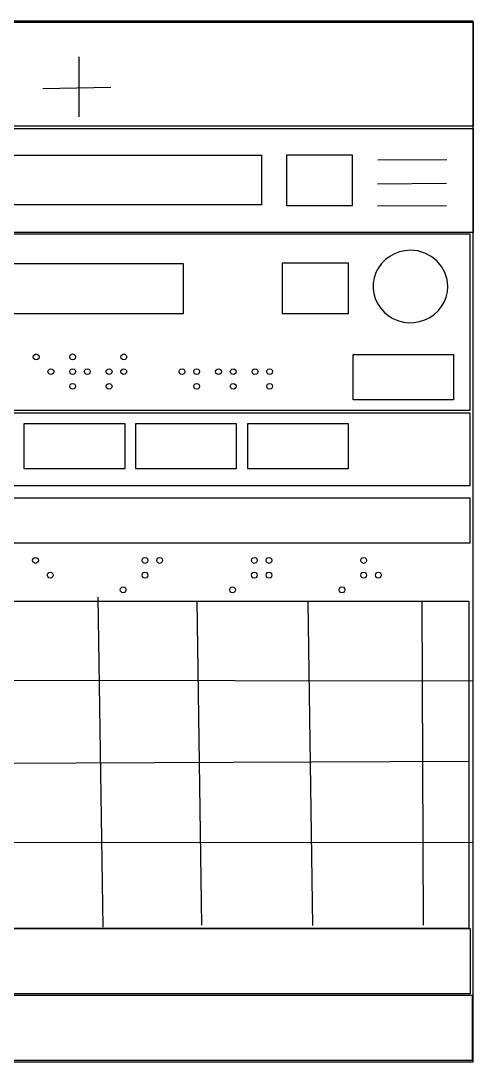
# Model space of a CAD drawing. Extents: x 16 to 241, y 14 to 239.
# Drawn here: x 142.9 to 240.7, y 14.1 to 239.1 of the extents above; entities that cross this region are included whole.
import ezdxf

# ---------------------------------------------------------------- set-up
doc = ezdxf.new("R2010")
doc.units = 0

msp = doc.modelspace()

# ---------------------------------------------------------------- linework, layer by layer
at = {"layer": 'Layer 1'}
for p, q in [((15.622904, 239.051199), (240.622904, 239.051199)), ((15.938021, 238.796502), (240.662131, 238.796502)), ((240.622904, 239.051199), (240.622904, 14.051199)), ((240.662131, 238.796502), (240.662131, 216.316411)), ((155.47815, 218.291739), (155.47815, 231.268656)), ((147.64303, 224.452398), (162.33388, 224.697246)), ((240.662131, 216.316411), (15.938021, 216.316411)), ((16.315874, 215.803894), (240.651204, 215.803894)), ((240.651204, 215.803894), (240.651204, 193.32303)), ((62.133102, 210.011616), (194.909742, 210.011616)), ((194.909742, 210.011616), (194.909742, 199.301016)), ((200.39163, 210.077591), (214.522338, 210.077591)), ((200.39163, 199.063286), (200.39163, 210.077591)), ((214.522338, 210.077591), (214.522338, 199.063286)), ((220.05244, 208.985337), (234.94191, 209.071907)), ((219.99188, 203.855555), (234.88135, 203.942125)), ((194.909742, 199.301016), (62.133102, 199.301016)), ((214.522338, 199.063286), (200.39163, 199.063286)), ((219.98212, 199.053988), (234.87159, 199.140558)), ((240.651204, 193.32303), (16.315874, 193.32303)), ((16.42671, 193.01104), (239.9286, 193.01104)), ((239.9286, 193.01104), (239.9286, 154.858692)), ((224.729559, 189.129808), (223.631707, 188.715917)), ((225.889707, 189.385783), (224.729559, 189.129808)), ((227.09607, 189.473423), (225.889707, 189.385783)), ((228.677937, 189.321662), (227.09607, 189.473423)), ((227.09607, 189.473423), (227.09607, 189.473423)), ((230.184592, 188.877716), (228.677937, 189.321662)), ((199.47838, 186.757164), (213.609088, 186.757164)), ((199.47838, 175.742859), (199.47838, 186.757164)), ((213.609088, 186.757164), (213.609088, 175.742859)), ((221.687213, 187.456065), (220.872735, 186.630942)), ((222.612231, 188.15453), (221.687213, 187.456065)), ((223.631707, 188.715917), (222.612231, 188.15453)), ((231.573697, 188.158589), (230.184592, 188.877716)), ((232.802914, 187.181285), (231.573697, 188.158589)), ((233.810795, 185.989359), (232.802914, 187.181285)), ((79.59346, 186.590942), (177.980431, 186.590942)), ((177.980431, 186.590942), (177.980431, 175.746515)), ((219.639718, 184.642397), (219.261566, 183.528138)), ((220.184876, 185.68958), (219.639718, 184.642397)), ((220.872735, 186.630942), (220.184876, 185.68958)), ((234.552422, 184.642397), (233.810795, 185.989359)), ((235.010258, 183.181452), (234.552422, 184.642397)), ((219.061486, 182.390861), (219.035704, 181.24896)), ((219.261566, 183.528138), (219.061486, 182.390861)), ((235.166767, 181.647575), (235.010258, 183.181452)), ((219.035704, 181.24896), (219.180449, 180.120828)), ((219.180449, 180.120828), (219.491947, 179.024859)), ((234.812401, 179.352859), (235.076384, 180.477811)), ((235.076384, 180.477811), (235.166767, 181.647575)), ((219.491947, 179.024859), (219.966424, 177.979446)), ((219.966424, 177.979446), (220.600108, 177.002984)), ((233.806609, 177.299767), (234.385561, 178.288314)), ((234.385561, 178.288314), (234.812401, 179.352859)), ((177.980431, 175.746515), (79.59346, 175.746515)), ((213.609088, 175.742859), (199.47838, 175.742859)), ((220.600108, 177.002984), (221.389226, 176.113865)), ((221.389226, 176.113865), (222.306163, 175.348688)), ((231.264538, 174.946053), (232.235353, 175.613043)), ((232.235353, 175.613043), (233.086292, 176.402812)), ((233.086292, 176.402812), (233.806609, 177.299767)), ((222.306163, 175.348688), (223.313176, 174.734229)), ((223.313176, 174.734229), (224.391297, 174.274146)), ((224.391297, 174.274146), (225.521555, 173.972098)), ((225.521555, 173.972098), (226.684983, 173.831745)), ((226.684983, 173.831745), (227.862611, 173.856744)), ((227.862611, 173.856744), (229.03547, 174.050754)), ((229.03547, 174.050754), (230.184592, 174.417434)), ((230.184592, 174.417434), (231.264538, 174.946053)), ((145.57451, 166.435559), (145.65661, 166.753059)), ((145.57451, 166.435559), (145.65661, 166.753059)), ((145.65661, 166.753059), (145.892, 166.982973)), ((145.65661, 166.753059), (145.892, 166.982973)), ((145.892, 166.982973), (146.20403, 167.065083)), ((145.892, 166.982973), (146.20403, 167.065083)), ((146.20403, 167.065083), (146.51058, 166.982973)), ((146.20403, 167.065083), (146.20403, 167.065083)), ((146.20403, 167.065083), (146.51058, 166.982973)), ((146.20403, 167.065083), (146.20403, 167.065083)), ((146.51058, 166.982973), (146.74597, 166.753059)), ((146.51058, 166.982973), (146.74597, 166.753059)), ((146.74597, 166.753059), (146.83357, 166.435559)), ((146.74597, 166.753059), (146.83357, 166.435559)), ((153.45726, 166.435559), (153.53936, 166.753059)), ((153.45726, 166.435559), (153.53936, 166.753059)), ((153.53936, 166.753059), (153.77475, 166.982973)), ((153.53936, 166.753059), (153.77475, 166.982973)), ((153.77475, 166.982973), (154.08678, 167.065083)), ((153.77475, 166.982973), (154.08678, 167.065083)), ((154.08678, 167.065083), (154.39333, 166.982973)), ((154.08678, 167.065083), (154.08678, 167.065083)), ((154.08678, 167.065083), (154.39333, 166.982973)), ((154.08678, 167.065083), (154.08678, 167.065083)), ((154.39333, 166.982973), (154.62872, 166.753059)), ((154.39333, 166.982973), (154.62872, 166.753059)), ((154.62872, 166.753059), (154.71632, 166.435559)), ((154.62872, 166.753059), (154.71632, 166.435559)), ((164.51502, 166.435559), (164.59712, 166.753059)), ((164.51502, 166.435559), (164.59712, 166.753059)), ((164.59712, 166.753059), (164.8325, 166.982973)), ((164.59712, 166.753059), (164.8325, 166.982973)), ((164.8325, 166.982973), (165.14453, 167.065083)), ((164.8325, 166.982973), (165.14453, 167.065083)), ((165.14453, 167.065083), (165.45108, 166.982973)), ((165.14453, 167.065083), (165.14453, 167.065083)), ((165.14453, 167.065083), (165.45108, 166.982973)), ((165.14453, 167.065083), (165.14453, 167.065083)), ((165.45108, 166.982973), (165.68647, 166.753059)), ((165.45108, 166.982973), (165.68647, 166.753059)), ((165.68647, 166.753059), (165.77407, 166.435559)), ((165.68647, 166.753059), (165.77407, 166.435559)), ((214.71988, 166.966545), (236.428338, 166.966545)), ((214.71988, 157.159296), (214.71988, 166.966545)), ((236.428338, 166.966545), (236.428338, 157.159296)), ((145.65661, 166.123533), (145.57451, 166.435559)), ((145.65661, 166.123533), (145.57451, 166.435559)), ((145.892, 165.888145), (145.65661, 166.123533)), ((145.892, 165.888145), (145.65661, 166.123533)), ((146.20403, 165.806035), (145.892, 165.888145)), ((146.20403, 165.806035), (145.892, 165.888145)), ((146.51605, 165.888145), (146.20403, 165.806035)), ((146.51605, 165.888145), (146.20403, 165.806035)), ((146.74597, 166.123533), (146.51605, 165.888145)), ((146.74597, 166.123533), (146.51605, 165.888145)), ((146.83357, 166.435559), (146.74597, 166.123533)), ((146.83357, 166.435559), (146.74597, 166.123533)), ((153.53936, 166.123533), (153.45726, 166.435559)), ((153.53936, 166.123533), (153.45726, 166.435559)), ((153.77475, 165.888145), (153.53936, 166.123533)), ((153.77475, 165.888145), (153.53936, 166.123533)), ((154.08678, 165.806035), (153.77475, 165.888145)), ((154.08678, 165.806035), (153.77475, 165.888145)), ((154.3988, 165.888145), (154.08678, 165.806035)), ((154.3988, 165.888145), (154.08678, 165.806035)), ((154.62872, 166.123533), (154.3988, 165.888145)), ((154.62872, 166.123533), (154.3988, 165.888145)), ((154.71632, 166.435559), (154.62872, 166.123533)), ((154.71632, 166.435559), (154.62872, 166.123533)), ((164.59712, 166.123533), (164.51502, 166.435559)), ((164.59712, 166.123533), (164.51502, 166.435559)), ((164.8325, 165.888145), (164.59712, 166.123533)), ((164.8325, 165.888145), (164.59712, 166.123533)), ((165.14453, 165.806035), (164.8325, 165.888145)), ((165.14453, 165.806035), (164.8325, 165.888145)), ((165.45656, 165.888145), (165.14453, 165.806035)), ((165.45656, 165.888145), (165.14453, 165.806035)), ((165.68647, 166.123533), (165.45656, 165.888145)), ((165.68647, 166.123533), (165.45656, 165.888145)), ((165.77407, 166.435559), (165.68647, 166.123533)), ((165.77407, 166.435559), (165.68647, 166.123533)), ((148.74951, 163.260559), (148.83161, 163.578059)), ((148.74951, 163.260559), (148.83161, 163.578059)), ((148.83161, 162.948533), (148.74951, 163.260559)), ((148.83161, 162.948533), (148.74951, 163.260559)), ((148.83161, 163.578059), (149.067, 163.807973)), ((148.83161, 163.578059), (149.067, 163.807973)), ((149.067, 162.713146), (148.83161, 162.948533)), ((149.067, 162.713146), (148.83161, 162.948533)), ((149.067, 163.807973), (149.37903, 163.890083)), ((149.067, 163.807973), (149.37903, 163.890083)), ((149.37903, 162.631036), (149.067, 162.713146)), ((149.37903, 162.631036), (149.067, 162.713146)), ((149.37903, 163.890083), (149.68558, 163.807973)), ((149.37903, 163.890083), (149.37903, 163.890083)), ((149.37903, 163.890083), (149.68558, 163.807973)), ((149.37903, 163.890083), (149.37903, 163.890083)), ((149.69105, 162.713146), (149.37903, 162.631036)), ((149.69105, 162.713146), (149.37903, 162.631036)), ((149.68558, 163.807973), (149.92097, 163.578059)), ((149.68558, 163.807973), (149.92097, 163.578059)), ((149.92097, 162.948533), (149.69105, 162.713146)), ((149.92097, 162.948533), (149.69105, 162.713146)), ((149.92097, 163.578059), (150.00857, 163.260559)), ((149.92097, 163.578059), (150.00857, 163.260559)), ((150.00857, 163.260559), (149.92097, 162.948533)), ((150.00857, 163.260559), (149.92097, 162.948533)), ((153.45726, 163.260559), (153.53936, 163.578059)), ((153.45726, 163.260559), (153.53936, 163.578059)), ((153.53936, 162.948533), (153.45726, 163.260559)), ((153.53936, 162.948533), (153.45726, 163.260559)), ((153.53936, 163.578059), (153.77475, 163.807973)), ((153.53936, 163.578059), (153.77475, 163.807973)), ((153.77475, 162.713146), (153.53936, 162.948533)), ((153.77475, 162.713146), (153.53936, 162.948533)), ((153.77475, 163.807973), (154.08678, 163.890083)), ((153.77475, 163.807973), (154.08678, 163.890083)), ((154.08678, 162.631036), (153.77475, 162.713146)), ((154.08678, 162.631036), (153.77475, 162.713146)), ((154.08678, 163.890083), (154.39333, 163.807973)), ((154.08678, 163.890083), (154.08678, 163.890083)), ((154.08678, 163.890083), (154.39333, 163.807973)), ((154.08678, 163.890083), (154.08678, 163.890083)), ((154.3988, 162.713146), (154.08678, 162.631036)), ((154.3988, 162.713146), (154.08678, 162.631036)), ((154.39333, 163.807973), (154.62872, 163.578059)), ((154.39333, 163.807973), (154.62872, 163.578059)), ((154.62872, 162.948533), (154.3988, 162.713146)), ((154.62872, 162.948533), (154.3988, 162.713146)), ((154.62872, 163.578059), (154.71632, 163.260559)), ((154.62872, 163.578059), (154.71632, 163.260559)), ((154.71632, 163.260559), (154.62872, 162.948533)), ((154.71632, 163.260559), (154.62872, 162.948533)), ((156.63226, 163.260559), (156.71436, 163.578059)), ((156.63226, 163.260559), (156.71436, 163.578059)), ((156.71436, 162.948533), (156.63226, 163.260559)), ((156.71436, 162.948533), (156.63226, 163.260559)), ((156.71436, 163.578059), (156.94975, 163.807973)), ((156.71436, 163.578059), (156.94975, 163.807973)), ((156.94975, 162.713146), (156.71436, 162.948533)), ((156.94975, 162.713146), (156.71436, 162.948533)), ((156.94975, 163.807973), (157.26178, 163.890083)), ((156.94975, 163.807973), (157.26178, 163.890083)), ((157.26178, 162.631036), (156.94975, 162.713146)), ((157.26178, 162.631036), (156.94975, 162.713146)), ((157.26178, 163.890083), (157.56833, 163.807973)), ((157.26178, 163.890083), (157.26178, 163.890083)), ((157.26178, 163.890083), (157.56833, 163.807973)), ((157.26178, 163.890083), (157.26178, 163.890083)), ((157.5738, 162.713146), (157.26178, 162.631036)), ((157.5738, 162.713146), (157.26178, 162.631036)), ((157.56833, 163.807973), (157.80372, 163.578059)), ((157.56833, 163.807973), (157.80372, 163.578059)), ((157.80372, 162.948533), (157.5738, 162.713146)), ((157.80372, 162.948533), (157.5738, 162.713146)), ((157.80372, 163.578059), (157.89132, 163.260559)), ((157.80372, 163.578059), (157.89132, 163.260559)), ((157.89132, 163.260559), (157.80372, 162.948533)), ((157.89132, 163.260559), (157.80372, 162.948533)), ((161.34002, 163.260559), (161.42212, 163.578059)), ((161.34002, 163.260559), (161.42212, 163.578059)), ((161.42212, 162.948533), (161.34002, 163.260559)), ((161.42212, 162.948533), (161.34002, 163.260559)), ((161.42212, 163.578059), (161.6575, 163.807973)), ((161.42212, 163.578059), (161.6575, 163.807973)), ((161.6575, 162.713146), (161.42212, 162.948533)), ((161.6575, 162.713146), (161.42212, 162.948533)), ((161.6575, 163.807973), (161.96953, 163.890083)), ((161.6575, 163.807973), (161.96953, 163.890083)), ((161.96953, 162.631036), (161.6575, 162.713146)), ((161.96953, 162.631036), (161.6575, 162.713146)), ((161.96953, 163.890083), (162.27608, 163.807973)), ((161.96953, 163.890083), (161.96953, 163.890083)), ((161.96953, 163.890083), (162.27608, 163.807973)), ((161.96953, 163.890083), (161.96953, 163.890083)), ((162.28156, 162.713146), (161.96953, 162.631036)), ((162.28156, 162.713146), (161.96953, 162.631036)), ((162.27608, 163.807973), (162.51147, 163.578059)), ((162.27608, 163.807973), (162.51147, 163.578059)), ((162.51147, 162.948533), (162.28156, 162.713146)), ((162.51147, 162.948533), (162.28156, 162.713146)), ((162.51147, 163.578059), (162.59907, 163.260559)), ((162.51147, 163.578059), (162.59907, 163.260559)), ((162.59907, 163.260559), (162.51147, 162.948533)), ((162.59907, 163.260559), (162.51147, 162.948533)), ((164.51502, 163.260559), (164.59712, 163.578059)), ((164.51502, 163.260559), (164.59712, 163.578059)), ((164.59712, 162.948533), (164.51502, 163.260559)), ((164.59712, 162.948533), (164.51502, 163.260559)), ((164.59712, 163.578059), (164.8325, 163.807973)), ((164.59712, 163.578059), (164.8325, 163.807973)), ((164.8325, 162.713146), (164.59712, 162.948533)), ((164.8325, 162.713146), (164.59712, 162.948533)), ((164.8325, 163.807973), (165.14453, 163.890083)), ((164.8325, 163.807973), (165.14453, 163.890083)), ((165.14453, 162.631036), (164.8325, 162.713146)), ((165.14453, 162.631036), (164.8325, 162.713146)), ((165.14453, 163.890083), (165.45108, 163.807973)), ((165.14453, 163.890083), (165.14453, 163.890083)), ((165.14453, 163.890083), (165.45108, 163.807973)), ((165.14453, 163.890083), (165.14453, 163.890083)), ((165.45656, 162.713146), (165.14453, 162.631036)), ((165.45656, 162.713146), (165.14453, 162.631036)), ((165.45108, 163.807973), (165.68647, 163.578059)), ((165.45108, 163.807973), (165.68647, 163.578059)), ((165.68647, 162.948533), (165.45656, 162.713146)), ((165.68647, 162.948533), (165.45656, 162.713146)), ((165.68647, 163.578059), (165.77407, 163.260559)), ((165.68647, 163.578059), (165.77407, 163.260559)), ((165.77407, 163.260559), (165.68647, 162.948533)), ((165.77407, 163.260559), (165.68647, 162.948533)), ((177.10553, 163.260559), (177.18763, 163.578059)), ((177.10553, 163.260559), (177.18763, 163.578059)), ((177.18763, 162.948533), (177.10553, 163.260559)), ((177.18763, 162.948533), (177.10553, 163.260559)), ((177.18763, 163.578059), (177.42302, 163.807973)), ((177.18763, 163.578059), (177.42302, 163.807973)), ((177.42302, 162.713146), (177.18763, 162.948533)), ((177.42302, 162.713146), (177.18763, 162.948533)), ((177.42302, 163.807973), (177.73505, 163.890083)), ((177.42302, 163.807973), (177.73505, 163.890083)), ((177.73505, 162.631036), (177.42302, 162.713146)), ((177.73505, 162.631036), (177.42302, 162.713146)), ((177.73505, 163.890083), (178.0416, 163.807973)), ((177.73505, 163.890083), (177.73505, 163.890083)), ((177.73505, 163.890083), (178.0416, 163.807973)), ((177.73505, 163.890083), (177.73505, 163.890083)), ((178.04707, 162.713146), (177.73505, 162.631036)), ((178.04707, 162.713146), (177.73505, 162.631036)), ((178.0416, 163.807973), (178.27699, 163.578059)), ((178.0416, 163.807973), (178.27699, 163.578059)), ((178.27699, 162.948533), (178.04707, 162.713146)), ((178.27699, 162.948533), (178.04707, 162.713146)), ((178.27699, 163.578059), (178.36459, 163.260559)), ((178.27699, 163.578059), (178.36459, 163.260559)), ((178.36459, 163.260559), (178.27699, 162.948533)), ((178.36459, 163.260559), (178.27699, 162.948533)), ((180.28053, 163.260559), (180.36263, 163.578059)), ((180.28053, 163.260559), (180.36263, 163.578059)), ((180.36263, 162.948533), (180.28053, 163.260559)), ((180.36263, 162.948533), (180.28053, 163.260559)), ((180.36263, 163.578059), (180.59802, 163.807973)), ((180.36263, 163.578059), (180.59802, 163.807973)), ((180.59802, 162.713146), (180.36263, 162.948533)), ((180.59802, 162.713146), (180.36263, 162.948533)), ((180.59802, 163.807973), (180.91005, 163.890083)), ((180.59802, 163.807973), (180.91005, 163.890083)), ((180.91005, 162.631036), (180.59802, 162.713146)), ((180.91005, 162.631036), (180.59802, 162.713146)), ((180.91005, 163.890083), (181.2166, 163.807973)), ((180.91005, 163.890083), (180.91005, 163.890083)), ((180.91005, 163.890083), (181.2166, 163.807973)), ((180.91005, 163.890083), (180.91005, 163.890083)), ((181.22207, 162.713146), (180.91005, 162.631036)), ((181.22207, 162.713146), (180.91005, 162.631036)), ((181.2166, 163.807973), (181.45199, 163.578059)), ((181.2166, 163.807973), (181.45199, 163.578059)), ((181.45199, 162.948533), (181.22207, 162.713146)), ((181.45199, 162.948533), (181.22207, 162.713146)), ((181.45199, 163.578059), (181.53959, 163.260559)), ((181.45199, 163.578059), (181.53959, 163.260559)), ((181.53959, 163.260559), (181.45199, 162.948533)), ((181.53959, 163.260559), (181.45199, 162.948533)), ((184.98829, 163.260559), (185.07039, 163.578059)), ((184.98829, 163.260559), (185.07039, 163.578059)), ((185.07039, 162.948533), (184.98829, 163.260559)), ((185.07039, 162.948533), (184.98829, 163.260559)), ((185.07039, 163.578059), (185.30577, 163.807973)), ((185.07039, 163.578059), (185.30577, 163.807973)), ((185.30577, 162.713146), (185.07039, 162.948533)), ((185.30577, 162.713146), (185.07039, 162.948533)), ((185.30577, 163.807973), (185.6178, 163.890083)), ((185.30577, 163.807973), (185.6178, 163.890083)), ((185.6178, 162.631036), (185.30577, 162.713146)), ((185.6178, 162.631036), (185.30577, 162.713146)), ((185.6178, 163.890083), (185.92435, 163.807973)), ((185.6178, 163.890083), (185.6178, 163.890083)), ((185.6178, 163.890083), (185.92435, 163.807973)), ((185.6178, 163.890083), (185.6178, 163.890083)), ((185.92983, 162.713146), (185.6178, 162.631036)), ((185.92983, 162.713146), (185.6178, 162.631036)), ((185.92435, 163.807973), (186.15974, 163.578059)), ((185.92435, 163.807973), (186.15974, 163.578059)), ((186.15974, 162.948533), (185.92983, 162.713146)), ((186.15974, 162.948533), (185.92983, 162.713146)), ((186.15974, 163.578059), (186.24734, 163.260559)), ((186.15974, 163.578059), (186.24734, 163.260559)), ((186.24734, 163.260559), (186.15974, 162.948533)), ((186.24734, 163.260559), (186.15974, 162.948533)), ((188.16329, 163.260559), (188.24539, 163.578059)), ((188.16329, 163.260559), (188.24539, 163.578059)), ((188.24539, 162.948533), (188.16329, 163.260559)), ((188.24539, 162.948533), (188.16329, 163.260559)), ((188.24539, 163.578059), (188.48077, 163.807973)), ((188.24539, 163.578059), (188.48077, 163.807973)), ((188.48077, 162.713146), (188.24539, 162.948533)), ((188.48077, 162.713146), (188.24539, 162.948533)), ((188.48077, 163.807973), (188.7928, 163.890083)), ((188.48077, 163.807973), (188.7928, 163.890083)), ((188.7928, 162.631036), (188.48077, 162.713146)), ((188.7928, 162.631036), (188.48077, 162.713146)), ((188.7928, 163.890083), (189.09935, 163.807973)), ((188.7928, 163.890083), (188.7928, 163.890083)), ((188.7928, 163.890083), (189.09935, 163.807973)), ((188.7928, 163.890083), (188.7928, 163.890083)), ((189.10483, 162.713146), (188.7928, 162.631036)), ((189.10483, 162.713146), (188.7928, 162.631036)), ((189.09935, 163.807973), (189.33474, 163.578059)), ((189.09935, 163.807973), (189.33474, 163.578059)), ((189.33474, 162.948533), (189.10483, 162.713146)), ((189.33474, 162.948533), (189.10483, 162.713146)), ((189.33474, 163.578059), (189.42234, 163.260559)), ((189.33474, 163.578059), (189.42234, 163.260559)), ((189.42234, 163.260559), (189.33474, 162.948533)), ((189.42234, 163.260559), (189.33474, 162.948533)), ((192.87105, 163.260559), (192.95315, 163.578059)), ((192.87105, 163.260559), (192.95315, 163.578059)), ((192.95315, 162.948533), (192.87105, 163.260559)), ((192.95315, 162.948533), (192.87105, 163.260559)), ((192.95315, 163.578059), (193.18854, 163.807973)), ((192.95315, 163.578059), (193.18854, 163.807973)), ((193.18854, 162.713146), (192.95315, 162.948533)), ((193.18854, 162.713146), (192.95315, 162.948533)), ((193.18854, 163.807973), (193.50057, 163.890083)), ((193.18854, 163.807973), (193.50057, 163.890083)), ((193.50057, 162.631036), (193.18854, 162.713146)), ((193.50057, 162.631036), (193.18854, 162.713146)), ((193.50057, 163.890083), (193.80712, 163.807973)), ((193.50057, 163.890083), (193.50057, 163.890083)), ((193.50057, 163.890083), (193.80712, 163.807973)), ((193.50057, 163.890083), (193.50057, 163.890083)), ((193.81259, 162.713146), (193.50057, 162.631036)), ((193.81259, 162.713146), (193.50057, 162.631036)), ((193.80712, 163.807973), (194.04251, 163.578059)), ((193.80712, 163.807973), (194.04251, 163.578059)), ((194.04251, 162.948533), (193.81259, 162.713146)), ((194.04251, 162.948533), (193.81259, 162.713146)), ((194.04251, 163.578059), (194.13011, 163.260559)), ((194.04251, 163.578059), (194.13011, 163.260559)), ((194.13011, 163.260559), (194.04251, 162.948533)), ((194.13011, 163.260559), (194.04251, 162.948533)), ((196.04605, 163.260559), (196.12815, 163.578059)), ((196.04605, 163.260559), (196.12815, 163.578059)), ((196.12815, 162.948533), (196.04605, 163.260559)), ((196.12815, 162.948533), (196.04605, 163.260559)), ((196.12815, 163.578059), (196.36354, 163.807973)), ((196.12815, 163.578059), (196.36354, 163.807973)), ((196.36354, 162.713146), (196.12815, 162.948533)), ((196.36354, 162.713146), (196.12815, 162.948533)), ((196.36354, 163.807973), (196.67557, 163.890083)), ((196.36354, 163.807973), (196.67557, 163.890083)), ((196.67557, 162.631036), (196.36354, 162.713146)), ((196.67557, 162.631036), (196.36354, 162.713146)), ((196.67557, 163.890083), (196.98212, 163.807973)), ((196.67557, 163.890083), (196.67557, 163.890083)), ((196.67557, 163.890083), (196.98212, 163.807973)), ((196.67557, 163.890083), (196.67557, 163.890083)), ((196.98759, 162.713146), (196.67557, 162.631036)), ((196.98759, 162.713146), (196.67557, 162.631036)), ((196.98212, 163.807973), (197.21751, 163.578059)), ((196.98212, 163.807973), (197.21751, 163.578059)), ((197.21751, 162.948533), (196.98759, 162.713146)), ((197.21751, 162.948533), (196.98759, 162.713146)), ((197.21751, 163.578059), (197.30511, 163.260559)), ((197.21751, 163.578059), (197.30511, 163.260559)), ((197.30511, 163.260559), (197.21751, 162.948533)), ((197.30511, 163.260559), (197.21751, 162.948533)), ((153.45726, 160.085559), (153.53936, 160.403059)), ((153.45726, 160.085559), (153.53936, 160.403059)), ((153.53936, 159.773534), (153.45726, 160.085559)), ((153.53936, 159.773534), (153.45726, 160.085559)), ((153.53936, 160.403059), (153.77475, 160.632973)), ((153.53936, 160.403059), (153.77475, 160.632973)), ((153.77475, 159.538146), (153.53936, 159.773534)), ((153.77475, 159.538146), (153.53936, 159.773534)), ((153.77475, 160.632973), (154.08678, 160.715083)), ((153.77475, 160.632973), (154.08678, 160.715083)), ((154.08678, 160.715083), (154.39333, 160.632973)), ((154.08678, 160.715083), (154.08678, 160.715083)), ((154.08678, 160.715083), (154.39333, 160.632973)), ((154.08678, 160.715083), (154.08678, 160.715083)), ((154.39333, 160.632973), (154.62872, 160.403059)), ((154.39333, 160.632973), (154.62872, 160.403059)), ((154.62872, 159.773534), (154.3988, 159.538146)), ((154.62872, 159.773534), (154.3988, 159.538146)), ((154.62872, 160.403059), (154.71632, 160.085559)), ((154.62872, 160.403059), (154.71632, 160.085559)), ((154.71632, 160.085559), (154.62872, 159.773534)), ((154.71632, 160.085559), (154.62872, 159.773534)), ((161.34002, 160.085559), (161.42212, 160.403059)), ((161.34002, 160.085559), (161.42212, 160.403059)), ((161.42212, 159.773534), (161.34002, 160.085559)), ((161.42212, 159.773534), (161.34002, 160.085559)), ((161.42212, 160.403059), (161.6575, 160.632973)), ((161.42212, 160.403059), (161.6575, 160.632973)), ((161.6575, 159.538146), (161.42212, 159.773534)), ((161.6575, 159.538146), (161.42212, 159.773534)), ((161.6575, 160.632973), (161.96953, 160.715083)), ((161.6575, 160.632973), (161.96953, 160.715083)), ((161.96953, 160.715083), (162.27608, 160.632973)), ((161.96953, 160.715083), (161.96953, 160.715083)), ((161.96953, 160.715083), (162.27608, 160.632973)), ((161.96953, 160.715083), (161.96953, 160.715083)), ((162.27608, 160.632973), (162.51147, 160.403059)), ((162.27608, 160.632973), (162.51147, 160.403059)), ((162.51147, 159.773534), (162.28156, 159.538146)), ((162.51147, 159.773534), (162.28156, 159.538146)), ((162.51147, 160.403059), (162.59907, 160.085559)), ((162.51147, 160.403059), (162.59907, 160.085559)), ((162.59907, 160.085559), (162.51147, 159.773534)), ((162.59907, 160.085559), (162.51147, 159.773534)), ((180.28053, 160.085559), (180.36263, 160.403059)), ((180.28053, 160.085559), (180.36263, 160.403059)), ((180.36263, 159.773534), (180.28053, 160.085559)), ((180.36263, 159.773534), (180.28053, 160.085559)), ((180.36263, 160.403059), (180.59802, 160.632973)), ((180.36263, 160.403059), (180.59802, 160.632973)), ((180.59802, 159.538146), (180.36263, 159.773534)), ((180.59802, 159.538146), (180.36263, 159.773534)), ((180.59802, 160.632973), (180.91005, 160.715083)), ((180.59802, 160.632973), (180.91005, 160.715083)), ((180.91005, 160.715083), (181.2166, 160.632973)), ((180.91005, 160.715083), (180.91005, 160.715083)), ((180.91005, 160.715083), (181.2166, 160.632973)), ((180.91005, 160.715083), (180.91005, 160.715083)), ((181.2166, 160.632973), (181.45199, 160.403059)), ((181.2166, 160.632973), (181.45199, 160.403059)), ((181.45199, 159.773534), (181.22207, 159.538146)), ((181.45199, 159.773534), (181.22207, 159.538146)), ((181.45199, 160.403059), (181.53959, 160.085559)), ((181.45199, 160.403059), (181.53959, 160.085559)), ((181.53959, 160.085559), (181.45199, 159.773534)), ((181.53959, 160.085559), (181.45199, 159.773534)), ((188.16329, 160.085559), (188.24539, 160.403059)), ((188.16329, 160.085559), (188.24539, 160.403059)), ((188.24539, 159.773534), (188.16329, 160.085559)), ((188.24539, 159.773534), (188.16329, 160.085559)), ((188.24539, 160.403059), (188.48077, 160.632973)), ((188.24539, 160.403059), (188.48077, 160.632973)), ((188.48077, 159.538146), (188.24539, 159.773534)), ((188.48077, 159.538146), (188.24539, 159.773534)), ((188.48077, 160.632973), (188.7928, 160.715083)), ((188.48077, 160.632973), (188.7928, 160.715083)), ((188.7928, 160.715083), (189.09935, 160.632973)), ((188.7928, 160.715083), (188.7928, 160.715083)), ((188.7928, 160.715083), (189.09935, 160.632973)), ((188.7928, 160.715083), (188.7928, 160.715083)), ((189.09935, 160.632973), (189.33474, 160.403059)), ((189.09935, 160.632973), (189.33474, 160.403059)), ((189.33474, 159.773534), (189.10483, 159.538146)), ((189.33474, 159.773534), (189.10483, 159.538146)), ((189.33474, 160.403059), (189.42234, 160.085559)), ((189.33474, 160.403059), (189.42234, 160.085559)), ((189.42234, 160.085559), (189.33474, 159.773534)), ((189.42234, 160.085559), (189.33474, 159.773534)), ((196.04605, 160.085559), (196.12815, 160.403059)), ((196.04605, 160.085559), (196.12815, 160.403059)), ((196.12815, 159.773534), (196.04605, 160.085559)), ((196.12815, 159.773534), (196.04605, 160.085559)), ((196.12815, 160.403059), (196.36354, 160.632973)), ((196.12815, 160.403059), (196.36354, 160.632973)), ((196.36354, 159.538146), (196.12815, 159.773534)), ((196.36354, 159.538146), (196.12815, 159.773534)), ((196.36354, 160.632973), (196.67557, 160.715083)), ((196.36354, 160.632973), (196.67557, 160.715083)), ((196.67557, 160.715083), (196.98212, 160.632973)), ((196.67557, 160.715083), (196.67557, 160.715083)), ((196.67557, 160.715083), (196.98212, 160.632973)), ((196.67557, 160.715083), (196.67557, 160.715083)), ((196.98212, 160.632973), (197.21751, 160.403059)), ((196.98212, 160.632973), (197.21751, 160.403059)), ((197.21751, 159.773534), (196.98759, 159.538146)), ((197.21751, 159.773534), (196.98759, 159.538146)), ((197.21751, 160.403059), (197.30511, 160.085559)), ((197.21751, 160.403059), (197.30511, 160.085559)), ((197.30511, 160.085559), (197.21751, 159.773534)), ((197.30511, 160.085559), (197.21751, 159.773534)), ((154.08678, 159.456036), (153.77475, 159.538146)), ((154.08678, 159.456036), (153.77475, 159.538146)), ((154.3988, 159.538146), (154.08678, 159.456036)), ((154.3988, 159.538146), (154.08678, 159.456036)), ((161.96953, 159.456036), (161.6575, 159.538146)), ((161.96953, 159.456036), (161.6575, 159.538146)), ((162.28156, 159.538146), (161.96953, 159.456036)), ((162.28156, 159.538146), (161.96953, 159.456036)), ((180.91005, 159.456036), (180.59802, 159.538146)), ((180.91005, 159.456036), (180.59802, 159.538146)), ((181.22207, 159.538146), (180.91005, 159.456036)), ((181.22207, 159.538146), (180.91005, 159.456036)), ((188.7928, 159.456036), (188.48077, 159.538146)), ((188.7928, 159.456036), (188.48077, 159.538146)), ((189.10483, 159.538146), (188.7928, 159.456036)), ((189.10483, 159.538146), (188.7928, 159.456036)), ((196.67557, 159.456036), (196.36354, 159.538146)), ((196.67557, 159.456036), (196.36354, 159.538146)), ((196.98759, 159.538146), (196.67557, 159.456036)), ((196.98759, 159.538146), (196.67557, 159.456036)), ((236.428338, 157.159296), (214.71988, 157.159296)), ((16.075806, 154.382278), (239.974306, 154.382278)), ((239.9286, 154.858692), (16.42671, 154.858692)), ((239.974306, 154.382278), (239.974306, 138.601583)), ((143.6414, 152.06839), (165.349858, 152.06839)), ((143.6414, 142.261141), (143.6414, 152.06839)), ((165.349858, 152.06839), (165.349858, 142.261141)), ((167.74687, 152.06839), (189.455328, 152.06839)), ((167.74687, 142.261141), (167.74687, 152.06839)), ((189.455328, 152.06839), (189.455328, 142.261141)), ((191.96149, 152.06839), (213.669948, 152.06839)), ((191.96149, 142.261141), (191.96149, 152.06839)), ((213.669948, 152.06839), (213.669948, 142.261141)), ((165.349858, 142.261141), (143.6414, 142.261141)), ((189.455328, 142.261141), (167.74687, 142.261141)), ((213.669948, 142.261141), (191.96149, 142.261141)), ((239.974306, 138.601583), (16.075806, 138.601583)), ((53.621597, 135.98352), (239.950527, 135.98352)), ((239.950527, 135.98352), (239.950527, 126.189621)), ((239.950527, 126.189621), (53.621597, 126.189621)), ((145.4316, 122.45807), (145.5137, 122.77557)), ((145.4316, 122.45807), (145.5137, 122.77557)), ((145.5137, 122.14605), (145.4316, 122.45807)), ((145.5137, 122.14605), (145.4316, 122.45807)), ((145.5137, 122.77557), (145.74909, 123.00549)), ((145.5137, 122.77557), (145.74909, 123.00549)), ((145.74909, 121.91066), (145.5137, 122.14605)), ((145.74909, 121.91066), (145.5137, 122.14605)), ((145.74909, 123.00549), (146.06112, 123.08759)), ((145.74909, 123.00549), (146.06112, 123.08759)), ((146.06112, 121.82856), (145.74909, 121.91066)), ((146.06112, 121.82856), (145.74909, 121.91066)), ((146.06112, 123.08759), (146.36767, 123.00549)), ((146.06112, 123.08759), (146.06112, 123.08759)), ((146.06112, 123.08759), (146.36767, 123.00549)), ((146.06112, 123.08759), (146.06112, 123.08759)), ((146.37314, 121.91066), (146.06112, 121.82856)), ((146.37314, 121.91066), (146.06112, 121.82856)), ((146.36767, 123.00549), (146.60305, 122.77557)), ((146.36767, 123.00549), (146.60305, 122.77557)), ((146.60305, 122.14605), (146.37314, 121.91066)), ((146.60305, 122.14605), (146.37314, 121.91066)), ((146.60305, 122.77557), (146.69065, 122.45807)), ((146.60305, 122.77557), (146.69065, 122.45807)), ((146.69065, 122.45807), (146.60305, 122.14605)), ((146.69065, 122.45807), (146.60305, 122.14605)), ((169.07987, 122.45807), (169.16197, 122.77557)), ((169.07987, 122.45807), (169.16197, 122.77557)), ((169.16197, 122.14605), (169.07987, 122.45807)), ((169.16197, 122.14605), (169.07987, 122.45807)), ((169.16197, 122.77557), (169.39736, 123.00549)), ((169.16197, 122.77557), (169.39736, 123.00549)), ((169.39736, 121.91066), (169.16197, 122.14605)), ((169.39736, 121.91066), (169.16197, 122.14605)), ((169.39736, 123.00549), (169.70938, 123.08759)), ((169.39736, 123.00549), (169.70938, 123.08759)), ((169.70938, 121.82856), (169.39736, 121.91066)), ((169.70938, 121.82856), (169.39736, 121.91066)), ((169.70938, 123.08759), (170.01594, 123.00549)), ((169.70938, 123.08759), (169.70938, 123.08759)), ((169.70938, 123.08759), (170.01594, 123.00549)), ((169.70938, 123.08759), (169.70938, 123.08759)), ((170.02141, 121.91066), (169.70938, 121.82856)), ((170.02141, 121.91066), (169.70938, 121.82856)), ((170.01594, 123.00549), (170.25132, 122.77557)), ((170.01594, 123.00549), (170.25132, 122.77557)), ((170.25132, 122.14605), (170.02141, 121.91066)), ((170.25132, 122.14605), (170.02141, 121.91066)), ((170.25132, 122.77557), (170.33892, 122.45807)), ((170.25132, 122.77557), (170.33892, 122.45807)), ((170.33892, 122.45807), (170.25132, 122.14605)), ((170.33892, 122.45807), (170.25132, 122.14605)), ((172.25487, 122.45807), (172.33697, 122.77557)), ((172.25487, 122.45807), (172.33697, 122.77557)), ((172.33697, 122.14605), (172.25487, 122.45807)), ((172.33697, 122.14605), (172.25487, 122.45807)), ((172.33697, 122.77557), (172.57236, 123.00549)), ((172.33697, 122.77557), (172.57236, 123.00549)), ((172.57236, 121.91066), (172.33697, 122.14605)), ((172.57236, 121.91066), (172.33697, 122.14605)), ((172.57236, 123.00549), (172.88438, 123.08759)), ((172.57236, 123.00549), (172.88438, 123.08759)), ((172.88438, 121.82856), (172.57236, 121.91066)), ((172.88438, 121.82856), (172.57236, 121.91066)), ((172.88438, 123.08759), (173.19094, 123.00549)), ((172.88438, 123.08759), (172.88438, 123.08759)), ((172.88438, 123.08759), (173.19094, 123.00549)), ((172.88438, 123.08759), (172.88438, 123.08759)), ((173.19641, 121.91066), (172.88438, 121.82856)), ((173.19641, 121.91066), (172.88438, 121.82856)), ((173.19094, 123.00549), (173.42632, 122.77557)), ((173.19094, 123.00549), (173.42632, 122.77557)), ((173.42632, 122.14605), (173.19641, 121.91066)), ((173.42632, 122.14605), (173.19641, 121.91066)), ((173.42632, 122.77557), (173.51392, 122.45807)), ((173.42632, 122.77557), (173.51392, 122.45807)), ((173.51392, 122.45807), (173.42632, 122.14605)), ((173.51392, 122.45807), (173.42632, 122.14605)), ((192.72814, 122.45807), (192.81024, 122.77557)), ((192.72814, 122.45807), (192.81024, 122.77557)), ((192.81024, 122.14605), (192.72814, 122.45807)), ((192.81024, 122.14605), (192.72814, 122.45807)), ((192.81024, 122.77557), (193.04563, 123.00549)), ((192.81024, 122.77557), (193.04563, 123.00549)), ((193.04563, 121.91066), (192.81024, 122.14605)), ((193.04563, 121.91066), (192.81024, 122.14605)), ((193.04563, 123.00549), (193.35765, 123.08759)), ((193.04563, 123.00549), (193.35765, 123.08759)), ((193.35765, 121.82856), (193.04563, 121.91066)), ((193.35765, 121.82856), (193.04563, 121.91066)), ((193.35765, 123.08759), (193.66421, 123.00549)), ((193.35765, 123.08759), (193.35765, 123.08759)), ((193.35765, 123.08759), (193.66421, 123.00549)), ((193.35765, 123.08759), (193.35765, 123.08759)), ((193.66968, 121.91066), (193.35765, 121.82856)), ((193.66968, 121.91066), (193.35765, 121.82856)), ((193.66421, 123.00549), (193.89959, 122.77557)), ((193.66421, 123.00549), (193.89959, 122.77557)), ((193.89959, 122.14605), (193.66968, 121.91066)), ((193.89959, 122.14605), (193.66968, 121.91066)), ((193.89959, 122.77557), (193.98719, 122.45807)), ((193.89959, 122.77557), (193.98719, 122.45807)), ((193.98719, 122.45807), (193.89959, 122.14605)), ((193.98719, 122.45807), (193.89959, 122.14605)), ((195.90314, 122.45807), (195.98524, 122.77557)), ((195.90314, 122.45807), (195.98524, 122.77557)), ((195.98524, 122.14605), (195.90314, 122.45807)), ((195.98524, 122.14605), (195.90314, 122.45807)), ((195.98524, 122.77557), (196.22063, 123.00549)), ((195.98524, 122.77557), (196.22063, 123.00549)), ((196.22063, 121.91066), (195.98524, 122.14605)), ((196.22063, 121.91066), (195.98524, 122.14605)), ((196.22063, 123.00549), (196.53265, 123.08759)), ((196.22063, 123.00549), (196.53265, 123.08759)), ((196.53265, 121.82856), (196.22063, 121.91066)), ((196.53265, 121.82856), (196.22063, 121.91066)), ((196.53265, 123.08759), (196.83921, 123.00549)), ((196.53265, 123.08759), (196.53265, 123.08759)), ((196.53265, 123.08759), (196.83921, 123.00549)), ((196.53265, 123.08759), (196.53265, 123.08759)), ((196.84468, 121.91066), (196.53265, 121.82856)), ((196.84468, 121.91066), (196.53265, 121.82856)), ((196.83921, 123.00549), (197.07459, 122.77557)), ((196.83921, 123.00549), (197.07459, 122.77557)), ((197.07459, 122.14605), (196.84468, 121.91066)), ((197.07459, 122.14605), (196.84468, 121.91066)), ((197.07459, 122.77557), (197.16219, 122.45807)), ((197.07459, 122.77557), (197.16219, 122.45807)), ((197.16219, 122.45807), (197.07459, 122.14605)), ((197.16219, 122.45807), (197.07459, 122.14605)), ((216.37641, 122.45807), (216.45851, 122.77557)), ((216.37641, 122.45807), (216.45851, 122.77557)), ((216.45851, 122.14605), (216.37641, 122.45807)), ((216.45851, 122.14605), (216.37641, 122.45807)), ((216.45851, 122.77557), (216.6939, 123.00549)), ((216.45851, 122.77557), (216.6939, 123.00549)), ((216.6939, 121.91066), (216.45851, 122.14605)), ((216.6939, 121.91066), (216.45851, 122.14605)), ((216.6939, 123.00549), (217.00592, 123.08759)), ((216.6939, 123.00549), (217.00592, 123.08759)), ((217.00592, 121.82856), (216.6939, 121.91066)), ((217.00592, 121.82856), (216.6939, 121.91066)), ((217.00592, 123.08759), (217.31248, 123.00549)), ((217.00592, 123.08759), (217.00592, 123.08759)), ((217.00592, 123.08759), (217.31248, 123.00549)), ((217.00592, 123.08759), (217.00592, 123.08759)), ((217.31795, 121.91066), (217.00592, 121.82856)), ((217.31795, 121.91066), (217.00592, 121.82856)), ((217.31248, 123.00549), (217.54786, 122.77557)), ((217.31248, 123.00549), (217.54786, 122.77557)), ((217.54786, 122.14605), (217.31795, 121.91066)), ((217.54786, 122.14605), (217.31795, 121.91066)), ((217.54786, 122.77557), (217.63546, 122.45807)), ((217.54786, 122.77557), (217.63546, 122.45807)), ((217.63546, 122.45807), (217.54786, 122.14605)), ((217.63546, 122.45807), (217.54786, 122.14605)), ((148.6066, 119.28307), (148.6887, 119.60057)), ((148.6066, 119.28307), (148.6887, 119.60057)), ((148.6887, 118.97105), (148.6066, 119.28307)), ((148.6887, 118.97105), (148.6066, 119.28307)), ((148.6887, 119.60057), (148.92409, 119.83049)), ((148.6887, 119.60057), (148.92409, 119.83049)), ((148.92409, 119.83049), (149.23612, 119.91259)), ((148.92409, 119.83049), (149.23612, 119.91259)), ((149.23612, 119.91259), (149.54267, 119.83049)), ((149.23612, 119.91259), (149.23612, 119.91259)), ((149.23612, 119.91259), (149.54267, 119.83049)), ((149.23612, 119.91259), (149.23612, 119.91259)), ((149.54267, 119.83049), (149.77805, 119.60057)), ((149.54267, 119.83049), (149.77805, 119.60057)), ((149.77805, 119.60057), (149.86565, 119.28307)), ((149.77805, 119.60057), (149.86565, 119.28307)), ((149.86565, 119.28307), (149.77805, 118.97105)), ((149.86565, 119.28307), (149.77805, 118.97105)), ((169.07987, 119.28307), (169.16197, 119.60057)), ((169.07987, 119.28307), (169.16197, 119.60057)), ((169.16197, 118.97105), (169.07987, 119.28307)), ((169.16197, 118.97105), (169.07987, 119.28307)), ((169.16197, 119.60057), (169.39736, 119.83049)), ((169.16197, 119.60057), (169.39736, 119.83049)), ((169.39736, 119.83049), (169.70938, 119.91259)), ((169.39736, 119.83049), (169.70938, 119.91259)), ((169.70938, 119.91259), (170.01594, 119.83049)), ((169.70938, 119.91259), (169.70938, 119.91259)), ((169.70938, 119.91259), (170.01594, 119.83049)), ((169.70938, 119.91259), (169.70938, 119.91259)), ((170.01594, 119.83049), (170.25132, 119.60057)), ((170.01594, 119.83049), (170.25132, 119.60057)), ((170.25132, 119.60057), (170.33892, 119.28307)), ((170.25132, 119.60057), (170.33892, 119.28307)), ((170.33892, 119.28307), (170.25132, 118.97105)), ((170.33892, 119.28307), (170.25132, 118.97105)), ((192.72814, 119.28307), (192.81024, 119.60057)), ((192.72814, 119.28307), (192.81024, 119.60057)), ((192.81024, 118.97105), (192.72814, 119.28307)), ((192.81024, 118.97105), (192.72814, 119.28307)), ((192.81024, 119.60057), (193.04563, 119.83049)), ((192.81024, 119.60057), (193.04563, 119.83049)), ((193.04563, 119.83049), (193.35765, 119.91259)), ((193.04563, 119.83049), (193.35765, 119.91259)), ((193.35765, 119.91259), (193.66421, 119.83049)), ((193.35765, 119.91259), (193.35765, 119.91259)), ((193.35765, 119.91259), (193.66421, 119.83049)), ((193.35765, 119.91259), (193.35765, 119.91259)), ((193.66421, 119.83049), (193.89959, 119.60057)), ((193.66421, 119.83049), (193.89959, 119.60057)), ((193.89959, 119.60057), (193.98719, 119.28307)), ((193.89959, 119.60057), (193.98719, 119.28307)), ((193.98719, 119.28307), (193.89959, 118.97105)), ((193.98719, 119.28307), (193.89959, 118.97105)), ((195.90314, 119.28307), (195.98524, 119.60057)), ((195.90314, 119.28307), (195.98524, 119.60057)), ((195.98524, 118.97105), (195.90314, 119.28307)), ((195.98524, 118.97105), (195.90314, 119.28307)), ((195.98524, 119.60057), (196.22063, 119.83049)), ((195.98524, 119.60057), (196.22063, 119.83049)), ((196.22063, 119.83049), (196.53265, 119.91259)), ((196.22063, 119.83049), (196.53265, 119.91259)), ((196.53265, 119.91259), (196.83921, 119.83049)), ((196.53265, 119.91259), (196.53265, 119.91259)), ((196.53265, 119.91259), (196.83921, 119.83049)), ((196.53265, 119.91259), (196.53265, 119.91259)), ((196.83921, 119.83049), (197.07459, 119.60057)), ((196.83921, 119.83049), (197.07459, 119.60057)), ((197.07459, 119.60057), (197.16219, 119.28307)), ((197.07459, 119.60057), (197.16219, 119.28307)), ((197.16219, 119.28307), (197.07459, 118.97105)), ((197.16219, 119.28307), (197.07459, 118.97105)), ((216.37641, 119.28307), (216.45851, 119.60057)), ((216.37641, 119.28307), (216.45851, 119.60057)), ((216.45851, 118.97105), (216.37641, 119.28307)), ((216.45851, 118.97105), (216.37641, 119.28307)), ((216.45851, 119.60057), (216.6939, 119.83049)), ((216.45851, 119.60057), (216.6939, 119.83049)), ((216.6939, 119.83049), (217.00592, 119.91259)), ((216.6939, 119.83049), (217.00592, 119.91259)), ((217.00592, 119.91259), (217.31248, 119.83049)), ((217.00592, 119.91259), (217.00592, 119.91259)), ((217.00592, 119.91259), (217.31248, 119.83049)), ((217.00592, 119.91259), (217.00592, 119.91259)), ((217.31248, 119.83049), (217.54786, 119.60057)), ((217.31248, 119.83049), (217.54786, 119.60057)), ((217.54786, 119.60057), (217.63546, 119.28307)), ((217.54786, 119.60057), (217.63546, 119.28307)), ((217.63546, 119.28307), (217.54786, 118.97105)), ((217.63546, 119.28307), (217.54786, 118.97105)), ((219.55141, 119.28307), (219.63351, 119.60057)), ((219.55141, 119.28307), (219.63351, 119.60057)), ((219.63351, 118.97105), (219.55141, 119.28307)), ((219.63351, 118.97105), (219.55141, 119.28307)), ((219.63351, 119.60057), (219.8689, 119.83049)), ((219.63351, 119.60057), (219.8689, 119.83049)), ((219.8689, 119.83049), (220.18092, 119.91259)), ((219.8689, 119.83049), (220.18092, 119.91259)), ((220.18092, 119.91259), (220.48748, 119.83049)), ((220.18092, 119.91259), (220.18092, 119.91259)), ((220.18092, 119.91259), (220.48748, 119.83049)), ((220.18092, 119.91259), (220.18092, 119.91259)), ((220.48748, 119.83049), (220.72286, 119.60057)), ((220.48748, 119.83049), (220.72286, 119.60057)), ((220.72286, 119.60057), (220.81046, 119.28307)), ((220.72286, 119.60057), (220.81046, 119.28307)), ((220.81046, 119.28307), (220.72286, 118.97105)), ((220.81046, 119.28307), (220.72286, 118.97105)), ((148.92409, 118.73566), (148.6887, 118.97105)), ((148.92409, 118.73566), (148.6887, 118.97105)), ((149.23612, 118.65356), (148.92409, 118.73566)), ((149.23612, 118.65356), (148.92409, 118.73566)), ((149.54814, 118.73566), (149.23612, 118.65356)), ((149.54814, 118.73566), (149.23612, 118.65356)), ((149.77805, 118.97105), (149.54814, 118.73566)), ((149.77805, 118.97105), (149.54814, 118.73566)), ((169.39736, 118.73566), (169.16197, 118.97105)), ((169.39736, 118.73566), (169.16197, 118.97105)), ((169.70938, 118.65356), (169.39736, 118.73566)), ((169.70938, 118.65356), (169.39736, 118.73566)), ((170.02141, 118.73566), (169.70938, 118.65356)), ((170.02141, 118.73566), (169.70938, 118.65356)), ((170.25132, 118.97105), (170.02141, 118.73566)), ((170.25132, 118.97105), (170.02141, 118.73566)), ((193.04563, 118.73566), (192.81024, 118.97105)), ((193.04563, 118.73566), (192.81024, 118.97105)), ((193.35765, 118.65356), (193.04563, 118.73566)), ((193.35765, 118.65356), (193.04563, 118.73566)), ((193.66968, 118.73566), (193.35765, 118.65356)), ((193.66968, 118.73566), (193.35765, 118.65356)), ((193.89959, 118.97105), (193.66968, 118.73566)), ((193.89959, 118.97105), (193.66968, 118.73566)), ((196.22063, 118.73566), (195.98524, 118.97105)), ((196.22063, 118.73566), (195.98524, 118.97105)), ((196.53265, 118.65356), (196.22063, 118.73566)), ((196.53265, 118.65356), (196.22063, 118.73566)), ((196.84468, 118.73566), (196.53265, 118.65356)), ((196.84468, 118.73566), (196.53265, 118.65356)), ((197.07459, 118.97105), (196.84468, 118.73566)), ((197.07459, 118.97105), (196.84468, 118.73566)), ((216.6939, 118.73566), (216.45851, 118.97105)), ((216.6939, 118.73566), (216.45851, 118.97105)), ((217.00592, 118.65356), (216.6939, 118.73566)), ((217.00592, 118.65356), (216.6939, 118.73566)), ((217.31795, 118.73566), (217.00592, 118.65356)), ((217.31795, 118.73566), (217.00592, 118.65356)), ((217.54786, 118.97105), (217.31795, 118.73566)), ((217.54786, 118.97105), (217.31795, 118.73566)), ((219.8689, 118.73566), (219.63351, 118.97105)), ((219.8689, 118.73566), (219.63351, 118.97105)), ((220.18092, 118.65356), (219.8689, 118.73566)), ((220.18092, 118.65356), (219.8689, 118.73566)), ((220.49295, 118.73566), (220.18092, 118.65356)), ((220.49295, 118.73566), (220.18092, 118.65356)), ((220.72286, 118.97105), (220.49295, 118.73566)), ((220.72286, 118.97105), (220.49295, 118.73566)), ((164.37212, 116.10807), (164.45422, 116.42557)), ((164.37212, 116.10807), (164.45422, 116.42557)), ((164.45422, 115.79605), (164.37212, 116.10807)), ((164.45422, 115.79605), (164.37212, 116.10807)), ((164.45422, 116.42557), (164.68961, 116.65549)), ((164.45422, 116.42557), (164.68961, 116.65549)), ((164.68961, 115.56066), (164.45422, 115.79605)), ((164.68961, 115.56066), (164.45422, 115.79605)), ((164.68961, 116.65549), (165.00163, 116.73759)), ((164.68961, 116.65549), (165.00163, 116.73759)), ((165.00163, 115.47856), (164.68961, 115.56066)), ((165.00163, 115.47856), (164.68961, 115.56066)), ((165.00163, 116.73759), (165.30819, 116.65549)), ((165.00163, 116.73759), (165.00163, 116.73759)), ((165.00163, 116.73759), (165.30819, 116.65549)), ((165.00163, 116.73759), (165.00163, 116.73759)), ((165.31366, 115.56066), (165.00163, 115.47856)), ((165.31366, 115.56066), (165.00163, 115.47856)), ((165.30819, 116.65549), (165.54357, 116.42557)), ((165.30819, 116.65549), (165.54357, 116.42557)), ((165.54357, 115.79605), (165.31366, 115.56066)), ((165.54357, 115.79605), (165.31366, 115.56066)), ((165.54357, 116.42557), (165.63117, 116.10807)), ((165.54357, 116.42557), (165.63117, 116.10807)), ((165.63117, 116.10807), (165.54357, 115.79605)), ((165.63117, 116.10807), (165.54357, 115.79605)), ((188.02037, 116.10807), (188.10247, 116.42557)), ((188.02037, 116.10807), (188.10247, 116.42557)), ((188.10247, 115.79605), (188.02037, 116.10807)), ((188.10247, 115.79605), (188.02037, 116.10807)), ((188.10247, 116.42557), (188.33786, 116.65549)), ((188.10247, 116.42557), (188.33786, 116.65549)), ((188.33786, 115.56066), (188.10247, 115.79605)), ((188.33786, 115.56066), (188.10247, 115.79605)), ((188.33786, 116.65549), (188.64989, 116.73759)), ((188.33786, 116.65549), (188.64989, 116.73759)), ((188.64989, 115.47856), (188.33786, 115.56066)), ((188.64989, 115.47856), (188.33786, 115.56066)), ((188.64989, 116.73759), (188.95644, 116.65549)), ((188.64989, 116.73759), (188.64989, 116.73759)), ((188.64989, 116.73759), (188.95644, 116.65549)), ((188.64989, 116.73759), (188.64989, 116.73759)), ((188.96191, 115.56066), (188.64989, 115.47856)), ((188.96191, 115.56066), (188.64989, 115.47856)), ((188.95644, 116.65549), (189.19183, 116.42557)), ((188.95644, 116.65549), (189.19183, 116.42557)), ((189.19183, 115.79605), (188.96191, 115.56066)), ((189.19183, 115.79605), (188.96191, 115.56066)), ((189.19183, 116.42557), (189.27943, 116.10807)), ((189.19183, 116.42557), (189.27943, 116.10807)), ((189.27943, 116.10807), (189.19183, 115.79605)), ((189.27943, 116.10807), (189.19183, 115.79605)), ((211.66864, 116.10807), (211.75074, 116.42557)), ((211.66864, 116.10807), (211.75074, 116.42557)), ((211.75074, 115.79605), (211.66864, 116.10807)), ((211.75074, 115.79605), (211.66864, 116.10807)), ((211.75074, 116.42557), (211.98613, 116.65549)), ((211.75074, 116.42557), (211.98613, 116.65549)), ((211.98613, 115.56066), (211.75074, 115.79605)), ((211.98613, 115.56066), (211.75074, 115.79605)), ((211.98613, 116.65549), (212.29816, 116.73759)), ((211.98613, 116.65549), (212.29816, 116.73759)), ((212.29816, 115.47856), (211.98613, 115.56066)), ((212.29816, 115.47856), (211.98613, 115.56066)), ((212.29816, 116.73759), (212.60471, 116.65549)), ((212.29816, 116.73759), (212.29816, 116.73759)), ((212.29816, 116.73759), (212.60471, 116.65549)), ((212.29816, 116.73759), (212.29816, 116.73759)), ((212.61018, 115.56066), (212.29816, 115.47856)), ((212.61018, 115.56066), (212.29816, 115.47856)), ((212.60471, 116.65549), (212.8401, 116.42557)), ((212.60471, 116.65549), (212.8401, 116.42557)), ((212.8401, 115.79605), (212.61018, 115.56066)), ((212.8401, 115.79605), (212.61018, 115.56066)), ((212.8401, 116.42557), (212.9277, 116.10807)), ((212.8401, 116.42557), (212.9277, 116.10807)), ((212.9277, 116.10807), (212.8401, 115.79605)), ((212.9277, 116.10807), (212.8401, 115.79605)), ((40.407516, 113.69473), (239.697986, 113.69473)), ((159.51813, 114.55936), (160.61994, 43.18633)), ((180.94228, 113.7024), (181.92167, 43.67602)), ((204.93733, 113.45755), (205.91673, 43.5536)), ((229.57477, 113.41575), (229.83447, 43.64303)), ((239.697986, 113.69473), (239.697986, 42.94917)), ((40.522257, 96.6855), (240.56264, 96.44065)), ((40.399832, 78.32194), (239.70568, 79.05648)), ((40.889528, 61.67231), (240.56264, 61.54989)), ((16.048466, 42.93758), (240.006856, 42.93758)), ((239.697986, 42.94917), (40.407516, 42.94917)), ((240.006856, 42.93758), (240.006856, 28.810935)), ((240.006856, 28.810935), (16.048466, 28.810935)), ((16.259945, 28.52043), (240.462645, 28.52043)), ((240.462645, 28.52043), (240.462645, 14.394313)), ((240.622904, 14.051199), (15.622904, 14.051199)), ((240.462645, 14.394313), (16.259945, 14.394313))]:
    msp.add_line(p, q, dxfattribs=at)

doc.saveas('drawing.dxf')
